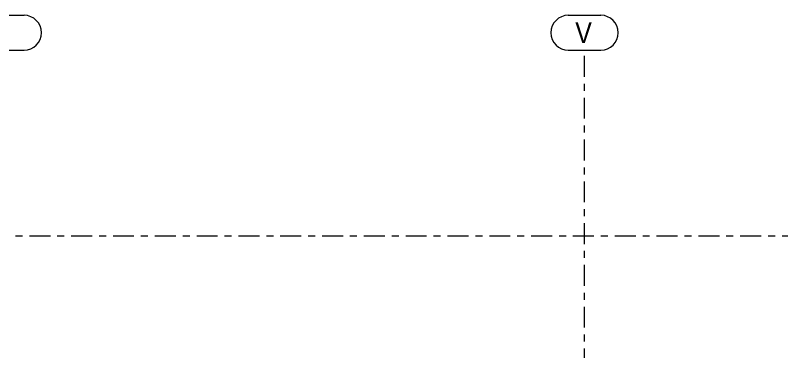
# Model space of a CAD drawing. Header units: millimetres. Extents: x -49 to 773, y -77 to 497.
# Drawn here: x 60 to 169.9, y 96.9 to 145.2 of the extents above; entities that cross this region are included whole.
import ezdxf

# ---------------------------------------------------------------- set-up
doc = ezdxf.new("R2010")
doc.units = ezdxf.units.MM
for name, pattern in [('XKITLINE00', [0]), ('XKITLINE02', [4, 2, -2]), ('XKITLINE03', [6, 3, -1, 1, -1])]:
    doc.linetypes.add(name, pattern=pattern)
doc.layers.add('Part', color=2, linetype='Continuous', lineweight=0)
doc.layers.add('S-grid', color=1, linetype='Continuous', lineweight=0)
doc.styles.add('ARIAL', font='ARIAL.TTF')

# ---------------------------------------------------------------- blocks, each defined once
blk = doc.blocks.new('*A445')
at = {"layer": 'S-grid', "color": 1, "linetype": 'XKITLINE03', "lineweight": 0}
blk.add_line((-10, 113.54), (252.7, 113.54), dxfattribs=at)
blk = doc.blocks.new('*A499')
at = {"layer": 'S-grid', "color": 1, "linetype": 'XKITLINE03', "lineweight": 0}
blk.add_line((141.67, -1.63), (141.67, 140.21), dxfattribs=at)
at = {"layer": 'S-grid', "color": 3, "style": 'ARIAL', "width": 0.85}
blk.add_text('V', height=3, dxfattribs=at).set_placement((140.33, 141.21))
blk = doc.blocks.new('*A629')
at = {"layer": 'S-grid', "color": 1, "linetype": 'XKITLINE00', "lineweight": 0}
for p, q in [((55.45, 145.21), (61.22, 145.21)), ((55.45, 140.21), (61.22, 140.21))]:
    blk.add_line(p, q, dxfattribs=at)
for centre, start, end in [((55.45, 142.71), 90, 270), ((61.22, 142.71), 270, 90)]:
    blk.add_arc(centre, 2.5, start, end, dxfattribs=at)
blk = doc.blocks.new('*A664')
at = {"layer": 'Part', "color": 2, "linetype": 'XKITLINE00', "lineweight": 0}
for p, q in [((239.12, 102.15), (139.84, 91.68)), ((239.13, 102.05), (139.97, 91.59)), ((236.37, 98.62), (150.51, 89.57)), ((236.38, 98.51), (150.53, 89.46)), ((239.46, 98.95), (236.7, 98.66)), ((239.47, 98.84), (236.71, 98.55)), ((150.18, 89.53), (143.87, 88.86)), ((150.19, 89.42), (144, 88.77))]:
    blk.add_line(p, q, dxfattribs=at)
at = {"layer": 'Part', "color": 7, "linetype": 'XKITLINE02', "lineweight": 0}
for p, q in [((239.47, 98.84), (239.12, 102.15)), ((236.7, 98.66), (236.37, 98.62)), ((236.71, 98.55), (236.38, 98.51)), ((144, 88.77), (139.84, 91.68)), ((150.51, 89.57), (150.18, 89.53)), ((150.53, 89.46), (150.19, 89.42))]:
    blk.add_line(p, q, dxfattribs=at)
blk = doc.blocks.new('*A728')
at = {"layer": 'S-grid', "color": 1, "linetype": 'XKITLINE00', "lineweight": 0}
for p, q in [((139.33, 145.21), (144, 145.21)), ((139.33, 140.21), (144, 140.21))]:
    blk.add_line(p, q, dxfattribs=at)
for centre, start, end in [((139.33, 142.71), 90, 270), ((144, 142.71), 270, 90)]:
    blk.add_arc(centre, 2.5, start, end, dxfattribs=at)

msp = doc.modelspace()

# ---------------------------------------------------------------- block references
at = {"lineweight": 0}
for name in ['*A629', '*A728', '*A499', '*A445', '*A664']:
    msp.add_blockref(name, (0, 0), dxfattribs=at)

doc.saveas('drawing.dxf')
